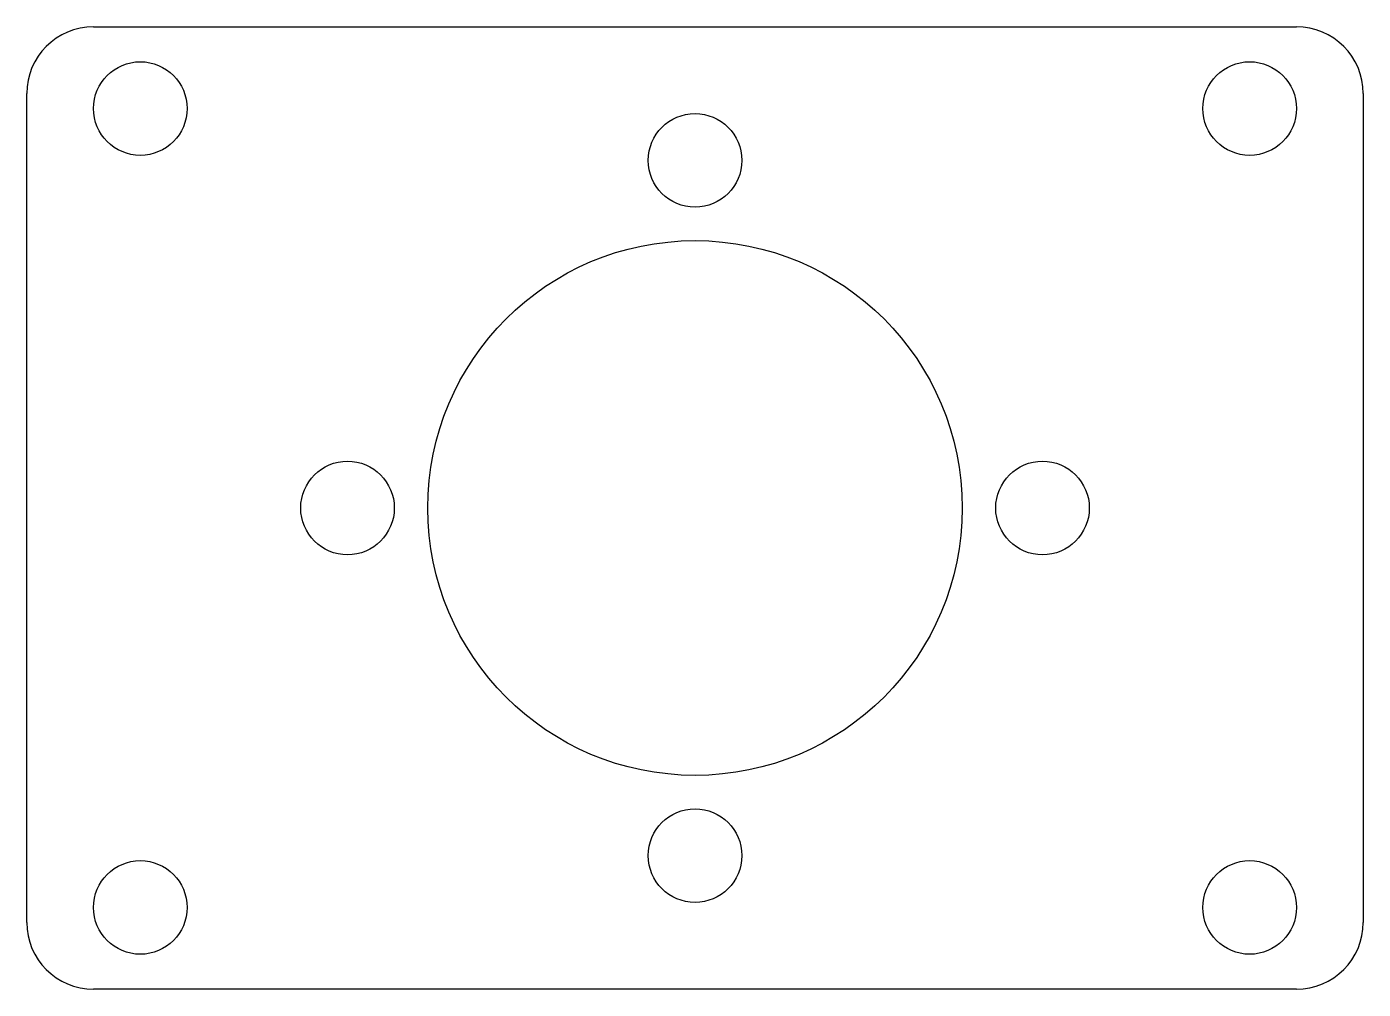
# Model space of a CAD drawing. Header units: inches. Extents: x -2.54 to -0.57, y -0.46 to 0.96.
import ezdxf

# ---------------------------------------------------------------- set-up
doc = ezdxf.new("R2010")
doc.units = ezdxf.units.IN
doc.header["$MEASUREMENT"] = 0

msp = doc.modelspace()

# ---------------------------------------------------------------- linework, layer by layer
at = {"color": 7, "linetype": 'Continuous', "lineweight": 25}
for p, q in [((-2.4407, 0.9587), (-0.669, 0.9587)), ((-2.5391, -0.3602), (-2.5391, 0.8602)), ((-0.5706, 0.8602), (-0.5706, -0.3602)), ((-0.669, -0.4587), (-2.4407, -0.4587))]:
    msp.add_line(p, q, dxfattribs=at)
for centre, radius in [((-2.3718, 0.8382), 0.0689), ((-0.7379, 0.8382), 0.0689), ((-1.5548, 0.7618), 0.0689), ((-1.5548, 0.25), 0.3937), ((-2.0666, 0.25), 0.0689), ((-1.043, 0.25), 0.0689), ((-1.5548, -0.2618), 0.0689), ((-2.3718, -0.3382), 0.0689), ((-0.7379, -0.3382), 0.0689)]:
    msp.add_circle(centre, radius, dxfattribs=at)
for centre, start, end in [((-2.4407, 0.8602), 90, 180), ((-0.669, 0.8602), 0, 90), ((-2.4407, -0.3602), 180, 270), ((-0.669, -0.3602), 270, 0)]:
    msp.add_arc(centre, 0.0984, start, end, dxfattribs=at)

doc.saveas('drawing.dxf')
